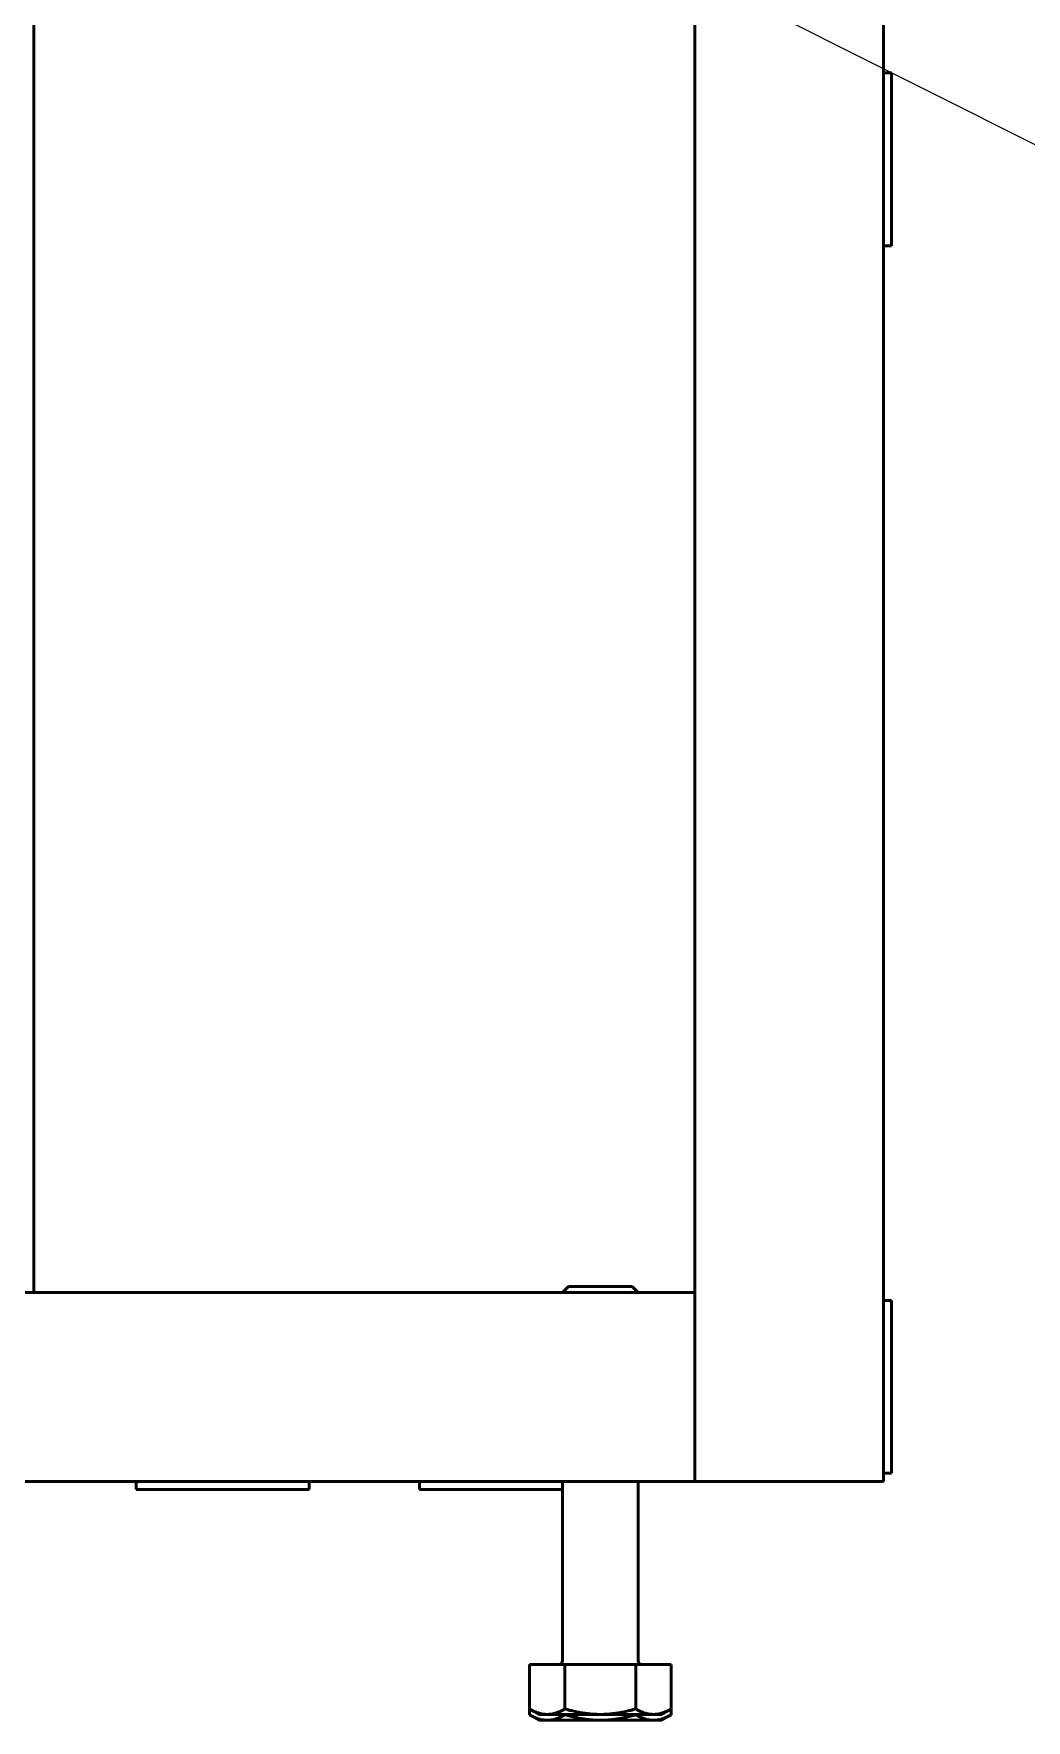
# Model space of a CAD drawing. Header units: millimetres. Extents: x 0 to 2625, y 0 to 1856.
# Drawn here: x 702 to 807.1, y 1223.8 to 1402.4 of the extents above; entities that cross this region are included whole.
import ezdxf

# ---------------------------------------------------------------- set-up
doc = ezdxf.new("R2010")
doc.units = ezdxf.units.MM
doc.header["$LTSCALE"] = 6.25
doc.layers.add('Symbol (ISO)', color=7, linetype='Continuous', lineweight=25)
doc.layers.add('Visible (ISO)', color=7, linetype='Continuous', lineweight=50)
doc.styles.add('Note Text (ISO)', font='tahoma.ttf')
doc.dimstyles.new('Default - Method 1b (ISO)$7', dxfattribs={"dimscale": 6.25, "dimtxt": 3.5, "dimasz": 2.5, "dimexe": 3.175, "dimexo": 0, "dimgap": 0.762, "dimtad": 1, "dimtoh": 1, "dimrnd": 1e-08, "dimtxsty": 'Note Text (ISO)', "dimcen": 0.09, "dimdle": 10, "dimclrd": 256, "dimclre": 256, "dimclrt": 256, "dimazin": 2, "dimtfac": 1, "dimtmove": 0, "dimatfit": 3, "dimfxl": 1, "dimtolj": 1, "dimlwd": -1, "dimlwe": -1, "dimarcsym": 0})

msp = doc.modelspace()

# ---------------------------------------------------------------- linework, layer by layer
at = {"layer": 'Visible (ISO)'}
for p, q in [((772.04, 1269.06), (772.04, 1649.06)), ((792.04, 1649.06), (792.04, 1249.06)), ((702.04, 1609.06), (702.04, 1269.06)), ((792.89, 1398.21), (792.04, 1398.21)), ((792.89, 1398.21), (792.89, 1379.91)), ((792.89, 1379.91), (792.04, 1379.91)), ((352.04, 1269.06), (772.04, 1269.06)), ((758.66, 1269.68), (758.04, 1269.06)), ((758.66, 1269.68), (765.41, 1269.68)), ((765.41, 1269.68), (766.04, 1269.06)), ((772.04, 1249.06), (772.04, 1269.06)), ((792.89, 1268.21), (792.04, 1268.21)), ((792.89, 1268.21), (792.89, 1249.91)), ((352.04, 1249.06), (772.04, 1249.06)), ((712.89, 1248.21), (712.89, 1249.06)), ((731.19, 1248.21), (731.19, 1249.06)), ((742.89, 1248.21), (742.89, 1249.06)), ((758.04, 1230.08), (758.04, 1249.06)), ((766.04, 1230.08), (766.04, 1249.06)), ((772.04, 1249.06), (792.04, 1249.06)), ((792.89, 1249.91), (792.04, 1249.91)), ((731.19, 1248.21), (712.89, 1248.21)), ((758.04, 1248.21), (742.89, 1248.21)), ((758.29, 1229.68), (754.53, 1229.68)), ((754.53, 1229.68), (754.53, 1224.96)), ((765.79, 1229.68), (758.29, 1229.68)), ((758.29, 1229.68), (758.29, 1224.96)), ((769.54, 1229.68), (765.79, 1229.68)), ((765.79, 1229.68), (765.79, 1224.96)), ((769.54, 1229.68), (769.54, 1224.96)), ((755.54, 1224.38), (754.53, 1224.96)), ((754.53, 1224.96), (754.53, 1224.34)), ((755.54, 1223.76), (754.53, 1224.34)), ((755.54, 1224.38), (756.41, 1224.38)), ((755.54, 1223.76), (756.41, 1223.76)), ((756.41, 1224.38), (762.04, 1224.38)), ((756.41, 1223.76), (762.04, 1223.76)), ((758.29, 1224.38), (758.29, 1224.34)), ((762.04, 1224.38), (767.67, 1224.38)), ((762.04, 1223.76), (767.67, 1223.76)), ((765.79, 1224.38), (765.79, 1224.34)), ((767.67, 1224.38), (768.54, 1224.38)), ((767.67, 1223.76), (768.54, 1223.76)), ((768.54, 1224.38), (769.54, 1224.96)), ((768.54, 1223.76), (769.54, 1224.34)), ((769.54, 1224.96), (769.54, 1224.34))]:
    msp.add_line(p, q, dxfattribs=at)
for centre, start, end in [((757.64, 1230.08), 270, 0), ((766.44, 1230.08), 180, 270)]:
    msp.add_arc(centre, 0.4, start, end, dxfattribs=at)
for points, weights in [([(754.53, 1224.96), (755.54, 1224.38), (756.41, 1224.38)], [1.00355030969, 1.03979166106, 1]), ([(754.53, 1224.34), (755.54, 1223.76), (756.41, 1223.76)], [1.00355030969, 1.03979166106, 1]), ([(756.41, 1224.38), (757.28, 1224.38), (758.29, 1224.96)], [1, 1.03979481455, 1.00354456497]), ([(756.41, 1223.76), (757.28, 1223.76), (758.29, 1224.34)], [1, 1.03979481455, 1.00354456497]), ([(758.29, 1224.96), (760.3, 1224.38), (762.04, 1224.38)], [1.00354456497, 1.03979481455, 1]), ([(758.29, 1224.34), (760.3, 1223.76), (762.04, 1223.76)], [1.00354456497, 1.03979481455, 1]), ([(762.04, 1224.38), (763.78, 1224.38), (765.79, 1224.96)], [1, 1.03979481455, 1.00354456497]), ([(762.04, 1223.76), (763.78, 1223.76), (765.79, 1224.34)], [1, 1.03979481455, 1.00354456497]), ([(765.79, 1224.96), (766.8, 1224.38), (767.67, 1224.38)], [1.00354456497, 1.03979481455, 1]), ([(765.79, 1224.34), (766.8, 1223.76), (767.67, 1223.76)], [1.00354456497, 1.03979481455, 1]), ([(767.67, 1224.38), (768.54, 1224.38), (769.54, 1224.96)], [1, 1.03979166106, 1.00355030969]), ([(767.67, 1223.76), (768.54, 1223.76), (769.54, 1224.34)], [1, 1.03979166106, 1.00355030969])]:
    msp.add_rational_spline(points, weights, degree=2, dxfattribs=at)

# ---------------------------------------------------------------- leaders
at = {"layer": 'Symbol (ISO)', "annotation_type": 0, "has_hookline": 1, "hookline_direction": 0, "text_width": 538.66}
msp.add_leader([(366.69, 1612.19), (848.57, 1370.28), (864.2, 1370.28)], dimstyle='Default - Method 1b (ISO)$7', override={"dimtad": 0}, dxfattribs=at)

doc.saveas('drawing.dxf')
